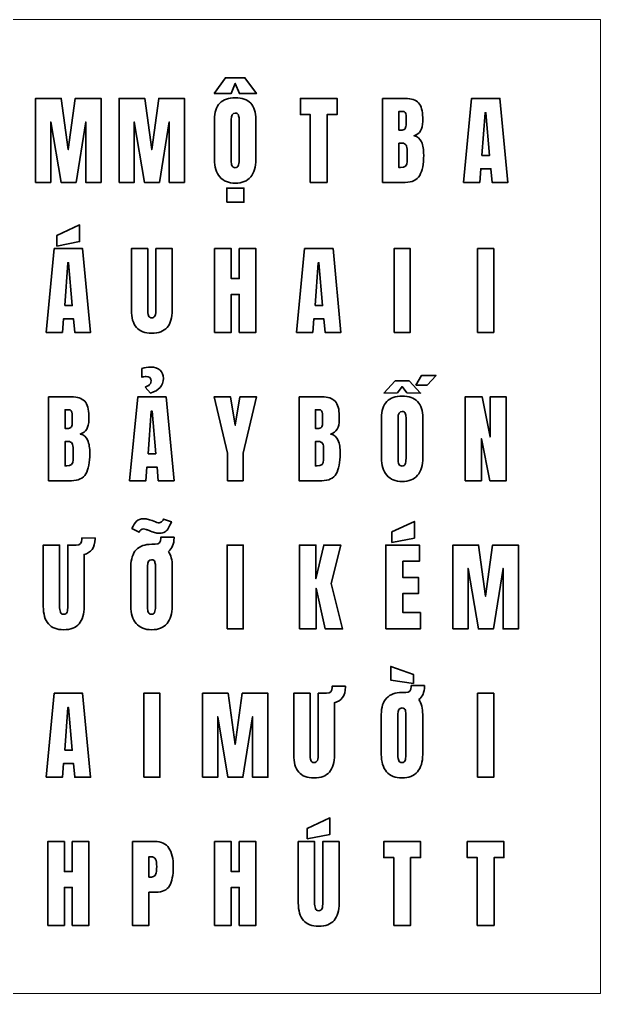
# Model space of a CAD drawing. Header units: inches. Extents: x -25 to 215, y -195 to -5.
# Drawn here: x 101.8 to 215.2, y -194.9 to -4.9 of the extents above; entities that cross this region are included whole.
import ezdxf

# ---------------------------------------------------------------- set-up
doc = ezdxf.new("R2010")
doc.units = ezdxf.units.IN
doc.header["$MEASUREMENT"] = 0
for name, color, linetype in [('Outline', 7, 'Continuous'), ('Text - Fake', 7, 'Continuous'), ('Text - Real', 7, 'Continuous')]:
    doc.layers.add(name, color=color, linetype=linetype)

msp = doc.modelspace()

# ---------------------------------------------------------------- linework, layer by layer
at = {"layer": 'Outline', "color": 254, "lineweight": 5, "true_color": 0xd1d2d4}
msp.add_lwpolyline([(215.21, -194.86), (-24.79, -194.86), (-24.79, -4.86), (215.21, -4.86), (215.21, -194.86)], dxfattribs=at)
at = {"layer": 'Text - Fake', "color": 250, "lineweight": 35, "true_color": 0x231f20}
for points in [[(191.2, -65.91), (191.2, -49.55), (194.36, -49.55), (194.36, -65.91), (191.2, -65.91)], [(107.29, -181.58), (107.29, -165.22), (110.55, -165.22), (110.55, -171.06), (112.1, -171.06), (112.1, -165.22), (115.35, -165.22), (115.35, -181.58), (112.1, -181.58), (112.1, -174.15), (110.55, -174.15), (110.55, -181.58), (107.29, -181.58)], [(191.15, -181.58), (191.15, -168.36), (189.21, -168.36), (189.21, -165.22), (196.37, -165.22), (196.37, -168.36), (194.43, -168.36), (194.43, -181.58), (191.15, -181.58)]]:
    msp.add_lwpolyline(points, dxfattribs=at)
at = {"layer": 'Text - Real', "color": 250, "lineweight": 35, "true_color": 0x231f20}
for points in [[(139.78, -19.32), (142, -16.23), (145.81, -16.23), (148.04, -19.32), (144.71, -19.32), (143.91, -17.32), (143.11, -19.32), (139.78, -19.32)], [(104.94, -36.63), (104.94, -20.27), (109.93, -20.27), (111.3, -30.25), (112.68, -20.27), (117.71, -20.27), (117.71, -36.63), (114.71, -36.63), (114.71, -24.84), (112.83, -36.63), (109.9, -36.63), (107.89, -24.84), (107.89, -36.63), (104.94, -36.63)], [(121.23, -36.63), (121.23, -20.27), (126.23, -20.27), (127.6, -30.25), (128.97, -20.27), (134, -20.27), (134, -36.63), (131.01, -36.63), (131.01, -24.84), (129.12, -36.63), (126.19, -36.63), (124.19, -24.84), (124.19, -36.63), (121.23, -36.63)], [(158.56, -36.63), (158.56, -23.41), (156.62, -23.41), (156.62, -20.27), (163.78, -20.27), (163.78, -23.41), (161.84, -23.41), (161.84, -36.63), (158.56, -36.63)], [(188.45, -36.63), (190.03, -20.27), (195.58, -20.27), (197.14, -36.63), (194.04, -36.63), (193.81, -33.98), (191.83, -33.98), (191.63, -36.63), (188.45, -36.63)], [(192.07, -31.37), (193.56, -31.37), (192.84, -23.05), (192.68, -23.05), (192.07, -31.37)], [(142.25, -40.52), (142.25, -37.74), (145.59, -37.74), (145.59, -40.52), (142.25, -40.52)], [(109.1, -49.05), (109.1, -46.98), (113.52, -44.94), (113.52, -48.18), (109.1, -49.05)], [(106.99, -65.91), (108.57, -49.55), (114.11, -49.55), (115.68, -65.91), (112.57, -65.91), (112.34, -63.27), (110.36, -63.27), (110.17, -65.91), (106.99, -65.91)], [(139.88, -65.91), (139.88, -49.55), (143.14, -49.55), (143.14, -55.4), (144.68, -55.4), (144.68, -49.55), (147.94, -49.55), (147.94, -65.91), (144.68, -65.91), (144.68, -58.48), (143.14, -58.48), (143.14, -65.91), (139.88, -65.91)], [(155.87, -65.91), (157.45, -49.55), (162.99, -49.55), (164.55, -65.91), (161.45, -65.91), (161.22, -63.27), (159.24, -63.27), (159.05, -65.91), (155.87, -65.91)], [(174.9, -65.91), (174.9, -49.55), (178.07, -49.55), (178.07, -65.91), (174.9, -65.91)], [(110.61, -60.66), (112.1, -60.66), (111.37, -52.33), (111.22, -52.33), (110.61, -60.66)], [(159.49, -60.66), (160.97, -60.66), (160.25, -52.33), (160.1, -52.33), (159.49, -60.66)], [(172.91, -77.74), (175.12, -75.36), (177.87, -75.36), (180.08, -77.74), (177.41, -77.72), (176.49, -76.47), (175.58, -77.72), (172.91, -77.74)], [(179.18, -76.22), (180.25, -74.33), (183.1, -74.33), (181.35, -76.22), (179.18, -76.22)], [(123.28, -94.83), (124.86, -78.47), (130.41, -78.47), (131.97, -94.83), (128.86, -94.83), (128.64, -92.18), (126.65, -92.18), (126.46, -94.83), (123.28, -94.83)], [(142.37, -94.83), (142.37, -89.44), (139.76, -78.47), (142.99, -78.47), (143.91, -84.01), (144.82, -78.47), (148.06, -78.47), (145.45, -89.44), (145.45, -94.83), (142.37, -94.83)], [(188.77, -94.83), (188.77, -78.47), (192.14, -78.47), (193.64, -86.3), (193.64, -78.47), (196.81, -78.47), (196.81, -94.83), (193.61, -94.83), (191.97, -86.64), (191.97, -94.83), (188.77, -94.83)], [(126.9, -89.57), (128.39, -89.57), (127.66, -81.25), (127.51, -81.25), (126.9, -89.57)], [(174.48, -106.89), (174.48, -104.81), (178.89, -102.77), (178.89, -106.01), (174.48, -106.89)], [(142.32, -123.75), (142.32, -107.38), (145.48, -107.38), (145.48, -123.75), (142.32, -123.75)], [(156.43, -123.75), (156.43, -107.38), (159.67, -107.38), (159.67, -113.94), (161.19, -107.38), (164.49, -107.38), (162.66, -114.87), (164.87, -123.75), (161.48, -123.75), (159.69, -115.82), (159.69, -123.75), (156.43, -123.75)], [(173.29, -123.75), (173.29, -107.38), (179.85, -107.38), (179.85, -110.55), (176.63, -110.55), (176.63, -113.73), (179.71, -113.73), (179.71, -116.81), (176.63, -116.81), (176.63, -120.57), (180.06, -120.57), (180.06, -123.75), (173.29, -123.75)], [(186.41, -123.75), (186.41, -107.38), (191.4, -107.38), (192.77, -117.37), (194.14, -107.38), (199.17, -107.38), (199.17, -123.75), (196.18, -123.75), (196.18, -111.95), (194.29, -123.75), (191.36, -123.75), (189.36, -111.95), (189.36, -123.75), (186.41, -123.75)], [(178.69, -134.41), (174.27, -133.71), (174.27, -131.04), (178.69, -132.6), (178.69, -134.41)], [(106.99, -152.66), (108.57, -136.3), (114.11, -136.3), (115.68, -152.66), (112.57, -152.66), (112.34, -150.02), (110.36, -150.02), (110.17, -152.66), (106.99, -152.66)], [(126.03, -152.66), (126.03, -136.3), (129.19, -136.3), (129.19, -152.66), (126.03, -152.66)], [(137.53, -152.66), (137.53, -136.3), (142.52, -136.3), (143.89, -146.28), (145.26, -136.3), (150.29, -136.3), (150.29, -152.66), (147.3, -152.66), (147.3, -140.87), (145.41, -152.66), (142.48, -152.66), (140.48, -140.87), (140.48, -152.66), (137.53, -152.66)], [(191.2, -152.66), (191.2, -136.3), (194.36, -136.3), (194.36, -152.66), (191.2, -152.66)], [(110.61, -147.41), (112.1, -147.41), (111.37, -139.08), (111.22, -139.08), (110.61, -147.41)], [(157.97, -164.72), (157.97, -162.64), (162.39, -160.61), (162.39, -163.84), (157.97, -164.72)], [(139.88, -181.58), (139.88, -165.22), (143.14, -165.22), (143.14, -171.06), (144.68, -171.06), (144.68, -165.22), (147.94, -165.22), (147.94, -181.58), (144.68, -181.58), (144.68, -174.15), (143.14, -174.15), (143.14, -181.58), (139.88, -181.58)], [(174.86, -181.58), (174.86, -168.36), (172.91, -168.36), (172.91, -165.22), (180.08, -165.22), (180.08, -168.36), (178.13, -168.36), (178.13, -181.58), (174.86, -181.58)]]:
    msp.add_lwpolyline(points, dxfattribs=at)
for points, knots in [([(140.9, -35.57), (140.21, -34.77), (139.87, -33.63), (139.87, -32.17), (139.87, -32.17), (139.87, -24.38), (139.87, -24.38), (139.87, -22.97), (140.21, -21.91), (140.9, -21.19), (141.59, -20.47), (142.59, -20.12), (143.91, -20.12), (145.23, -20.12), (146.23, -20.47), (146.92, -21.19), (147.6, -21.91), (147.95, -22.97), (147.95, -24.38), (147.95, -24.38), (147.95, -32.17), (147.95, -32.17), (147.95, -33.65), (147.6, -34.78), (146.92, -35.58), (146.23, -36.38), (145.23, -36.78), (143.91, -36.78), (142.59, -36.78), (141.59, -36.38), (140.9, -35.57)], [0, 0, 0, 0, 1, 1, 1, 2, 2, 2, 3, 3, 3, 4, 4, 4, 5, 5, 5, 6, 6, 6, 7, 7, 7, 8, 8, 8, 9, 9, 9, 10, 10, 10, 10]), ([(172.66, -20.27), (172.66, -20.27), (177.09, -20.27), (177.09, -20.27), (178.29, -20.27), (179.15, -20.56), (179.69, -21.14), (180.23, -21.73), (180.5, -22.68), (180.5, -24), (180.5, -24), (180.5, -24.73), (180.5, -24.73), (180.5, -26.29), (179.95, -27.22), (178.83, -27.53), (179.51, -27.7), (180, -28.12), (180.28, -28.76), (180.56, -29.41), (180.69, -30.27), (180.69, -31.34), (180.69, -33.08), (180.43, -34.39), (179.91, -35.29), (179.39, -36.18), (178.45, -36.63), (177.09, -36.63), (177.09, -36.63), (172.66, -36.63), (172.66, -36.63), (172.66, -36.63), (172.66, -20.27), (172.66, -20.27)], [0, 0, 0, 0, 1, 1, 1, 2, 2, 2, 3, 3, 3, 4, 4, 4, 5, 5, 5, 6, 6, 6, 7, 7, 7, 8, 8, 8, 9, 9, 9, 10, 10, 10, 11, 11, 11, 11]), ([(176.52, -26.42), (176.8, -26.42), (176.99, -26.32), (177.09, -26.11), (177.2, -25.9), (177.25, -25.6), (177.25, -25.22), (177.25, -25.22), (177.25, -23.58), (177.25, -23.58), (177.25, -23.05), (177.01, -22.78), (176.54, -22.78), (176.54, -22.78), (175.86, -22.78), (175.86, -22.78), (175.86, -22.78), (175.86, -26.42), (175.86, -26.42), (175.86, -26.42), (176.52, -26.42), (176.52, -26.42)], [0, 0, 0, 0, 1, 1, 1, 2, 2, 2, 3, 3, 3, 4, 4, 4, 5, 5, 5, 6, 6, 6, 7, 7, 7, 7]), ([(144.5, -33.39), (144.6, -33.14), (144.65, -32.78), (144.65, -32.33), (144.65, -32.33), (144.65, -24.33), (144.65, -24.33), (144.65, -23.97), (144.6, -23.68), (144.51, -23.46), (144.41, -23.24), (144.22, -23.13), (143.93, -23.13), (143.38, -23.13), (143.11, -23.54), (143.11, -24.36), (143.11, -24.36), (143.11, -32.35), (143.11, -32.35), (143.11, -32.82), (143.17, -33.17), (143.28, -33.41), (143.39, -33.65), (143.6, -33.77), (143.91, -33.77), (144.2, -33.77), (144.4, -33.65), (144.5, -33.39)], [0, 0, 0, 0, 1, 1, 1, 2, 2, 2, 3, 3, 3, 4, 4, 4, 5, 5, 5, 6, 6, 6, 7, 7, 7, 8, 8, 8, 9, 9, 9, 9]), ([(177.46, -32.54), (177.46, -32.54), (177.46, -30.5), (177.46, -30.5), (177.46, -30), (177.38, -29.63), (177.24, -29.37), (177.09, -29.12), (176.83, -28.99), (176.47, -28.99), (176.47, -28.99), (175.86, -28.99), (175.86, -28.99), (175.86, -28.99), (175.86, -33.74), (175.86, -33.74), (175.86, -33.74), (176.18, -33.76), (176.18, -33.76), (177.03, -33.76), (177.46, -33.35), (177.46, -32.54)], [0, 0, 0, 0, 1, 1, 1, 2, 2, 2, 3, 3, 3, 4, 4, 4, 5, 5, 5, 6, 6, 6, 7, 7, 7, 7]), ([(124.62, -64.92), (123.96, -64.16), (123.63, -63.03), (123.63, -61.53), (123.63, -61.53), (123.63, -49.55), (123.63, -49.55), (123.63, -49.55), (126.82, -49.55), (126.82, -49.55), (126.82, -49.55), (126.82, -61.4), (126.82, -61.4), (126.82, -61.92), (126.87, -62.33), (126.97, -62.62), (127.07, -62.91), (127.29, -63.06), (127.62, -63.06), (127.95, -63.06), (128.16, -62.91), (128.26, -62.63), (128.37, -62.34), (128.42, -61.93), (128.42, -61.4), (128.42, -61.4), (128.42, -49.55), (128.42, -49.55), (128.42, -49.55), (131.6, -49.55), (131.6, -49.55), (131.6, -49.55), (131.6, -61.53), (131.6, -61.53), (131.6, -63.03), (131.27, -64.16), (130.62, -64.92), (129.96, -65.68), (128.96, -66.07), (127.62, -66.07), (126.27, -66.07), (125.27, -65.68), (124.62, -64.92)], [0, 0, 0, 0, 1, 1, 1, 2, 2, 2, 3, 3, 3, 4, 4, 4, 5, 5, 5, 6, 6, 6, 7, 7, 7, 8, 8, 8, 9, 9, 9, 10, 10, 10, 11, 11, 11, 12, 12, 12, 13, 13, 13, 14, 14, 14, 14]), ([(126.35, -76.58), (126.72, -76.44), (127, -76.28), (127.19, -76.09), (127.38, -75.91), (127.47, -75.67), (127.47, -75.38), (127.47, -74.8), (127.16, -74.5), (126.52, -74.5), (126.22, -74.5), (125.94, -74.55), (125.68, -74.64), (125.68, -74.64), (125.68, -72.96), (125.68, -72.96), (126.25, -72.76), (126.83, -72.66), (127.4, -72.66), (128.17, -72.66), (128.78, -72.85), (129.22, -73.25), (129.65, -73.64), (129.87, -74.19), (129.87, -74.88), (129.87, -76.27), (129.03, -77.22), (127.34, -77.74), (127.34, -77.74), (126.35, -76.58), (126.35, -76.58)], [0, 0, 0, 0, 1, 1, 1, 2, 2, 2, 3, 3, 3, 4, 4, 4, 5, 5, 5, 6, 6, 6, 7, 7, 7, 8, 8, 8, 9, 9, 9, 10, 10, 10, 10]), ([(107.48, -78.47), (107.48, -78.47), (111.92, -78.47), (111.92, -78.47), (113.12, -78.47), (113.98, -78.76), (114.52, -79.34), (115.06, -79.93), (115.33, -80.88), (115.33, -82.2), (115.33, -82.2), (115.33, -82.92), (115.33, -82.92), (115.33, -84.49), (114.77, -85.42), (113.66, -85.72), (114.34, -85.9), (114.83, -86.31), (115.11, -86.96), (115.38, -87.61), (115.52, -88.47), (115.52, -89.53), (115.52, -91.27), (115.26, -92.59), (114.74, -93.49), (114.22, -94.38), (113.28, -94.83), (111.92, -94.83), (111.92, -94.83), (107.48, -94.83), (107.48, -94.83), (107.48, -94.83), (107.48, -78.47), (107.48, -78.47)], [0, 0, 0, 0, 1, 1, 1, 2, 2, 2, 3, 3, 3, 4, 4, 4, 5, 5, 5, 6, 6, 6, 7, 7, 7, 8, 8, 8, 9, 9, 9, 10, 10, 10, 11, 11, 11, 11]), ([(156.36, -78.47), (156.36, -78.47), (160.8, -78.47), (160.8, -78.47), (162, -78.47), (162.86, -78.76), (163.4, -79.34), (163.94, -79.93), (164.21, -80.88), (164.21, -82.2), (164.21, -82.2), (164.21, -82.92), (164.21, -82.92), (164.21, -84.49), (163.65, -85.42), (162.54, -85.72), (163.22, -85.9), (163.7, -86.31), (163.98, -86.96), (164.26, -87.61), (164.4, -88.47), (164.4, -89.53), (164.4, -91.27), (164.14, -92.59), (163.62, -93.49), (163.1, -94.38), (162.16, -94.83), (160.8, -94.83), (160.8, -94.83), (156.36, -94.83), (156.36, -94.83), (156.36, -94.83), (156.36, -78.47), (156.36, -78.47)], [0, 0, 0, 0, 1, 1, 1, 2, 2, 2, 3, 3, 3, 4, 4, 4, 5, 5, 5, 6, 6, 6, 7, 7, 7, 8, 8, 8, 9, 9, 9, 10, 10, 10, 11, 11, 11, 11]), ([(173.48, -93.77), (172.8, -92.97), (172.46, -91.83), (172.46, -90.37), (172.46, -90.37), (172.46, -82.58), (172.46, -82.58), (172.46, -81.17), (172.8, -80.11), (173.48, -79.39), (174.17, -78.67), (175.17, -78.31), (176.49, -78.31), (177.82, -78.31), (178.82, -78.67), (179.5, -79.39), (180.19, -80.11), (180.53, -81.17), (180.53, -82.58), (180.53, -82.58), (180.53, -90.37), (180.53, -90.37), (180.53, -91.85), (180.19, -92.98), (179.5, -93.78), (178.82, -94.58), (177.82, -94.98), (176.49, -94.98), (175.17, -94.98), (174.17, -94.58), (173.48, -93.77)], [0, 0, 0, 0, 1, 1, 1, 2, 2, 2, 3, 3, 3, 4, 4, 4, 5, 5, 5, 6, 6, 6, 7, 7, 7, 8, 8, 8, 9, 9, 9, 10, 10, 10, 10]), ([(111.35, -84.62), (111.63, -84.62), (111.82, -84.51), (111.92, -84.3), (112.03, -84.09), (112.08, -83.8), (112.08, -83.42), (112.08, -83.42), (112.08, -81.78), (112.08, -81.78), (112.08, -81.25), (111.84, -80.98), (111.37, -80.98), (111.37, -80.98), (110.69, -80.98), (110.69, -80.98), (110.69, -80.98), (110.69, -84.62), (110.69, -84.62), (110.69, -84.62), (111.35, -84.62), (111.35, -84.62)], [0, 0, 0, 0, 1, 1, 1, 2, 2, 2, 3, 3, 3, 4, 4, 4, 5, 5, 5, 6, 6, 6, 7, 7, 7, 7]), ([(160.23, -84.62), (160.51, -84.62), (160.7, -84.51), (160.8, -84.3), (160.9, -84.09), (160.95, -83.8), (160.95, -83.42), (160.95, -83.42), (160.95, -81.78), (160.95, -81.78), (160.95, -81.25), (160.72, -80.98), (160.25, -80.98), (160.25, -80.98), (159.56, -80.98), (159.56, -80.98), (159.56, -80.98), (159.56, -84.62), (159.56, -84.62), (159.56, -84.62), (160.23, -84.62), (160.23, -84.62)], [0, 0, 0, 0, 1, 1, 1, 2, 2, 2, 3, 3, 3, 4, 4, 4, 5, 5, 5, 6, 6, 6, 7, 7, 7, 7]), ([(177.09, -91.59), (177.19, -91.34), (177.24, -90.98), (177.24, -90.52), (177.24, -90.52), (177.24, -82.52), (177.24, -82.52), (177.24, -82.17), (177.19, -81.88), (177.09, -81.66), (177, -81.43), (176.81, -81.32), (176.51, -81.32), (175.97, -81.32), (175.69, -81.74), (175.69, -82.56), (175.69, -82.56), (175.69, -90.54), (175.69, -90.54), (175.69, -91.01), (175.75, -91.37), (175.87, -91.61), (175.98, -91.85), (176.19, -91.97), (176.49, -91.97), (176.79, -91.97), (176.98, -91.85), (177.09, -91.59)], [0, 0, 0, 0, 1, 1, 1, 2, 2, 2, 3, 3, 3, 4, 4, 4, 5, 5, 5, 6, 6, 6, 7, 7, 7, 8, 8, 8, 9, 9, 9, 9]), ([(112.29, -90.73), (112.29, -90.73), (112.29, -88.7), (112.29, -88.7), (112.29, -88.2), (112.21, -87.83), (112.07, -87.57), (111.92, -87.32), (111.66, -87.19), (111.3, -87.19), (111.3, -87.19), (110.69, -87.19), (110.69, -87.19), (110.69, -87.19), (110.69, -91.93), (110.69, -91.93), (110.69, -91.93), (111.01, -91.95), (111.01, -91.95), (111.86, -91.95), (112.29, -91.55), (112.29, -90.73)], [0, 0, 0, 0, 1, 1, 1, 2, 2, 2, 3, 3, 3, 4, 4, 4, 5, 5, 5, 6, 6, 6, 7, 7, 7, 7]), ([(161.16, -90.73), (161.16, -90.73), (161.16, -88.7), (161.16, -88.7), (161.16, -88.2), (161.09, -87.83), (160.94, -87.57), (160.8, -87.32), (160.54, -87.19), (160.17, -87.19), (160.17, -87.19), (159.56, -87.19), (159.56, -87.19), (159.56, -87.19), (159.56, -91.93), (159.56, -91.93), (159.56, -91.93), (159.89, -91.95), (159.89, -91.95), (160.74, -91.95), (161.16, -91.55), (161.16, -90.73)], [0, 0, 0, 0, 1, 1, 1, 2, 2, 2, 3, 3, 3, 4, 4, 4, 5, 5, 5, 6, 6, 6, 7, 7, 7, 7]), ([(128.16, -104.94), (127.86, -104.86), (127.5, -104.73), (127.08, -104.56), (126.88, -104.47), (126.68, -104.4), (126.49, -104.34), (126.3, -104.27), (126.14, -104.24), (126, -104.24), (125.63, -104.24), (125.34, -104.45), (125.14, -104.87), (125.14, -104.87), (123.75, -104.14), (123.75, -104.14), (124.03, -103.52), (124.33, -103.05), (124.65, -102.73), (124.98, -102.42), (125.44, -102.26), (126.05, -102.26), (126.38, -102.26), (126.68, -102.3), (126.95, -102.37), (127.22, -102.45), (127.57, -102.57), (128, -102.73), (128.45, -102.94), (128.8, -103.04), (129.03, -103.04), (129.2, -103.04), (129.36, -102.99), (129.5, -102.88), (129.64, -102.77), (129.78, -102.59), (129.9, -102.33), (129.9, -102.33), (131.45, -102.83), (131.45, -102.83), (131.25, -103.33), (131.07, -103.73), (130.9, -104.03), (130.73, -104.34), (130.5, -104.59), (130.22, -104.78), (129.93, -104.98), (129.57, -105.08), (129.14, -105.08), (128.78, -105.08), (128.46, -105.03), (128.16, -104.94)], [0, 0, 0, 0, 1, 1, 1, 2, 2, 2, 3, 3, 3, 4, 4, 4, 5, 5, 5, 6, 6, 6, 7, 7, 7, 8, 8, 8, 9, 9, 9, 10, 10, 10, 11, 11, 11, 12, 12, 12, 13, 13, 13, 14, 14, 14, 15, 15, 15, 16, 16, 16, 17, 17, 17, 17]), ([(116.53, -105.99), (116.53, -105.99), (116.53, -106.14), (116.53, -106.14), (116.53, -107.02), (116.34, -107.71), (115.96, -108.22), (115.58, -108.73), (115.06, -109.06), (114.4, -109.21), (114.4, -109.21), (114.4, -119.37), (114.4, -119.37), (114.4, -120.86), (114.07, -121.99), (113.42, -122.76), (112.76, -123.52), (111.76, -123.9), (110.42, -123.9), (109.07, -123.9), (108.07, -123.52), (107.42, -122.76), (106.76, -121.99), (106.44, -120.86), (106.44, -119.37), (106.44, -119.37), (106.44, -107.38), (106.44, -107.38), (106.44, -107.38), (109.62, -107.38), (109.62, -107.38), (109.62, -107.38), (109.62, -119.23), (109.62, -119.23), (109.62, -119.75), (109.67, -120.16), (109.77, -120.45), (109.87, -120.74), (110.09, -120.89), (110.42, -120.89), (110.75, -120.89), (110.96, -120.75), (111.07, -120.46), (111.17, -120.17), (111.22, -119.77), (111.22, -119.23), (111.22, -119.23), (111.22, -107.38), (111.22, -107.38), (111.22, -107.38), (112.88, -107.38), (112.88, -107.38), (113.59, -107.38), (113.94, -107), (113.94, -106.22), (113.94, -106.22), (113.94, -106.01), (113.94, -106.01), (113.94, -106.01), (116.53, -105.99), (116.53, -105.99)], [0, 0, 0, 0, 1, 1, 1, 2, 2, 2, 3, 3, 3, 4, 4, 4, 5, 5, 5, 6, 6, 6, 7, 7, 7, 8, 8, 8, 9, 9, 9, 10, 10, 10, 11, 11, 11, 12, 12, 12, 13, 13, 13, 14, 14, 14, 15, 15, 15, 16, 16, 16, 17, 17, 17, 18, 18, 18, 19, 19, 19, 20, 20, 20, 20]), ([(130.85, -108.62), (131.36, -109.34), (131.62, -110.3), (131.62, -111.5), (131.62, -111.5), (131.62, -119.29), (131.62, -119.29), (131.62, -120.76), (131.27, -121.9), (130.59, -122.7), (129.9, -123.5), (128.9, -123.9), (127.58, -123.9), (126.26, -123.9), (125.25, -123.5), (124.57, -122.69), (123.88, -121.88), (123.54, -120.75), (123.54, -119.29), (123.54, -119.29), (123.54, -111.5), (123.54, -111.5), (123.54, -110.1), (123.89, -109.04), (124.58, -108.32), (125.27, -107.59), (126.28, -107.23), (127.6, -107.23), (127.6, -107.23), (128.3, -107.23), (128.3, -107.23), (129.01, -107.23), (129.37, -106.84), (129.37, -106.07), (129.37, -106.07), (129.37, -105.86), (129.37, -105.86), (129.37, -105.86), (131.96, -105.86), (131.96, -105.86), (131.96, -105.86), (131.96, -105.99), (131.96, -105.99), (131.96, -107.2), (131.59, -108.08), (130.85, -108.62)], [0, 0, 0, 0, 1, 1, 1, 2, 2, 2, 3, 3, 3, 4, 4, 4, 5, 5, 5, 6, 6, 6, 7, 7, 7, 8, 8, 8, 9, 9, 9, 10, 10, 10, 11, 11, 11, 12, 12, 12, 13, 13, 13, 14, 14, 14, 15, 15, 15, 15]), ([(128.32, -111.44), (128.32, -111.09), (128.27, -110.8), (128.18, -110.57), (128.08, -110.35), (127.89, -110.24), (127.6, -110.24), (127.05, -110.24), (126.78, -110.65), (126.78, -111.48), (126.78, -111.48), (126.78, -119.46), (126.78, -119.46), (126.78, -119.93), (126.83, -120.29), (126.95, -120.53), (127.06, -120.77), (127.27, -120.89), (127.58, -120.89), (127.87, -120.89), (128.07, -120.76), (128.17, -120.51), (128.27, -120.25), (128.32, -119.9), (128.32, -119.44), (128.32, -119.44), (128.32, -111.44), (128.32, -111.44)], [0, 0, 0, 0, 1, 1, 1, 2, 2, 2, 3, 3, 3, 4, 4, 4, 5, 5, 5, 6, 6, 6, 7, 7, 7, 8, 8, 8, 9, 9, 9, 9]), ([(179.73, -137.54), (180.24, -138.26), (180.5, -139.22), (180.5, -140.41), (180.5, -140.41), (180.5, -148.21), (180.5, -148.21), (180.5, -149.68), (180.15, -150.82), (179.47, -151.62), (178.78, -152.42), (177.78, -152.82), (176.46, -152.82), (175.14, -152.82), (174.13, -152.41), (173.45, -151.61), (172.76, -150.8), (172.42, -149.67), (172.42, -148.21), (172.42, -148.21), (172.42, -140.41), (172.42, -140.41), (172.42, -139.02), (172.76, -137.96), (173.46, -137.23), (174.15, -136.51), (175.15, -136.15), (176.48, -136.15), (176.48, -136.15), (177.18, -136.15), (177.18, -136.15), (177.89, -136.15), (178.25, -135.76), (178.25, -134.99), (178.25, -134.99), (178.25, -134.78), (178.25, -134.78), (178.25, -134.78), (180.84, -134.78), (180.84, -134.78), (180.84, -134.78), (180.84, -134.91), (180.84, -134.91), (180.84, -136.12), (180.47, -136.99), (179.73, -137.54)], [0, 0, 0, 0, 1, 1, 1, 2, 2, 2, 3, 3, 3, 4, 4, 4, 5, 5, 5, 6, 6, 6, 7, 7, 7, 8, 8, 8, 9, 9, 9, 10, 10, 10, 11, 11, 11, 12, 12, 12, 13, 13, 13, 14, 14, 14, 15, 15, 15, 15]), ([(165.41, -134.91), (165.41, -134.91), (165.41, -135.06), (165.41, -135.06), (165.41, -135.94), (165.22, -136.63), (164.84, -137.14), (164.46, -137.65), (163.94, -137.98), (163.28, -138.13), (163.28, -138.13), (163.28, -148.28), (163.28, -148.28), (163.28, -149.78), (162.95, -150.91), (162.3, -151.67), (161.64, -152.43), (160.64, -152.82), (159.3, -152.82), (157.95, -152.82), (156.95, -152.43), (156.3, -151.67), (155.64, -150.91), (155.32, -149.78), (155.32, -148.28), (155.32, -148.28), (155.32, -136.3), (155.32, -136.3), (155.32, -136.3), (158.5, -136.3), (158.5, -136.3), (158.5, -136.3), (158.5, -148.15), (158.5, -148.15), (158.5, -148.67), (158.55, -149.08), (158.65, -149.37), (158.75, -149.66), (158.97, -149.81), (159.3, -149.81), (159.63, -149.81), (159.84, -149.66), (159.94, -149.38), (160.05, -149.09), (160.1, -148.68), (160.1, -148.15), (160.1, -148.15), (160.1, -136.3), (160.1, -136.3), (160.1, -136.3), (161.75, -136.3), (161.75, -136.3), (162.47, -136.3), (162.82, -135.91), (162.82, -135.14), (162.82, -135.14), (162.82, -134.93), (162.82, -134.93), (162.82, -134.93), (165.41, -134.91), (165.41, -134.91)], [0, 0, 0, 0, 1, 1, 1, 2, 2, 2, 3, 3, 3, 4, 4, 4, 5, 5, 5, 6, 6, 6, 7, 7, 7, 8, 8, 8, 9, 9, 9, 10, 10, 10, 11, 11, 11, 12, 12, 12, 13, 13, 13, 14, 14, 14, 15, 15, 15, 16, 16, 16, 17, 17, 17, 18, 18, 18, 19, 19, 19, 20, 20, 20, 20]), ([(177.2, -140.36), (177.2, -140), (177.15, -139.71), (177.06, -139.49), (176.96, -139.27), (176.77, -139.16), (176.48, -139.16), (175.93, -139.16), (175.66, -139.57), (175.66, -140.4), (175.66, -140.4), (175.66, -148.38), (175.66, -148.38), (175.66, -148.85), (175.71, -149.2), (175.83, -149.44), (175.94, -149.69), (176.15, -149.81), (176.46, -149.81), (176.75, -149.81), (176.95, -149.68), (177.05, -149.43), (177.15, -149.17), (177.2, -148.82), (177.2, -148.36), (177.2, -148.36), (177.2, -140.36), (177.2, -140.36)], [0, 0, 0, 0, 1, 1, 1, 2, 2, 2, 3, 3, 3, 4, 4, 4, 5, 5, 5, 6, 6, 6, 7, 7, 7, 8, 8, 8, 9, 9, 9, 9]), ([(123.84, -165.22), (123.84, -165.22), (128.17, -165.22), (128.17, -165.22), (129.48, -165.22), (130.41, -165.64), (130.97, -166.48), (131.53, -167.33), (131.81, -168.56), (131.81, -170.19), (131.81, -171.81), (131.56, -173.04), (131.06, -173.87), (130.57, -174.69), (129.68, -175.1), (128.4, -175.1), (128.4, -175.1), (127.06, -175.1), (127.06, -175.1), (127.06, -175.1), (127.06, -181.58), (127.06, -181.58), (127.06, -181.58), (123.84, -181.58), (123.84, -181.58), (123.84, -181.58), (123.84, -165.22), (123.84, -165.22)], [0, 0, 0, 0, 1, 1, 1, 2, 2, 2, 3, 3, 3, 4, 4, 4, 5, 5, 5, 6, 6, 6, 7, 7, 7, 8, 8, 8, 9, 9, 9, 9]), ([(157.2, -180.59), (156.55, -179.83), (156.22, -178.7), (156.22, -177.2), (156.22, -177.2), (156.22, -165.22), (156.22, -165.22), (156.22, -165.22), (159.4, -165.22), (159.4, -165.22), (159.4, -165.22), (159.4, -177.07), (159.4, -177.07), (159.4, -177.59), (159.45, -177.99), (159.55, -178.28), (159.66, -178.58), (159.87, -178.72), (160.2, -178.72), (160.53, -178.72), (160.75, -178.58), (160.85, -178.29), (160.95, -178.01), (161, -177.6), (161, -177.07), (161, -177.07), (161, -165.22), (161, -165.22), (161, -165.22), (164.18, -165.22), (164.18, -165.22), (164.18, -165.22), (164.18, -177.2), (164.18, -177.2), (164.18, -178.7), (163.86, -179.83), (163.2, -180.59), (162.55, -181.35), (161.55, -181.73), (160.2, -181.73), (158.86, -181.73), (157.85, -181.35), (157.2, -180.59)], [0, 0, 0, 0, 1, 1, 1, 2, 2, 2, 3, 3, 3, 4, 4, 4, 5, 5, 5, 6, 6, 6, 7, 7, 7, 8, 8, 8, 9, 9, 9, 10, 10, 10, 11, 11, 11, 12, 12, 12, 13, 13, 13, 14, 14, 14, 14]), ([(127.25, -172.15), (127.65, -172.15), (127.94, -172.08), (128.12, -171.93), (128.31, -171.79), (128.43, -171.58), (128.48, -171.3), (128.54, -171.03), (128.57, -170.64), (128.57, -170.13), (128.57, -169.45), (128.49, -168.95), (128.34, -168.65), (128.19, -168.34), (127.88, -168.19), (127.43, -168.19), (127.43, -168.19), (127.06, -168.19), (127.06, -168.19), (127.06, -168.19), (127.06, -172.15), (127.06, -172.15), (127.06, -172.15), (127.25, -172.15), (127.25, -172.15)], [0, 0, 0, 0, 1, 1, 1, 2, 2, 2, 3, 3, 3, 4, 4, 4, 5, 5, 5, 6, 6, 6, 7, 7, 7, 8, 8, 8, 8])]:
    msp.add_open_spline(points, degree=3, knots=knots, dxfattribs=at)

doc.saveas('drawing.dxf')
